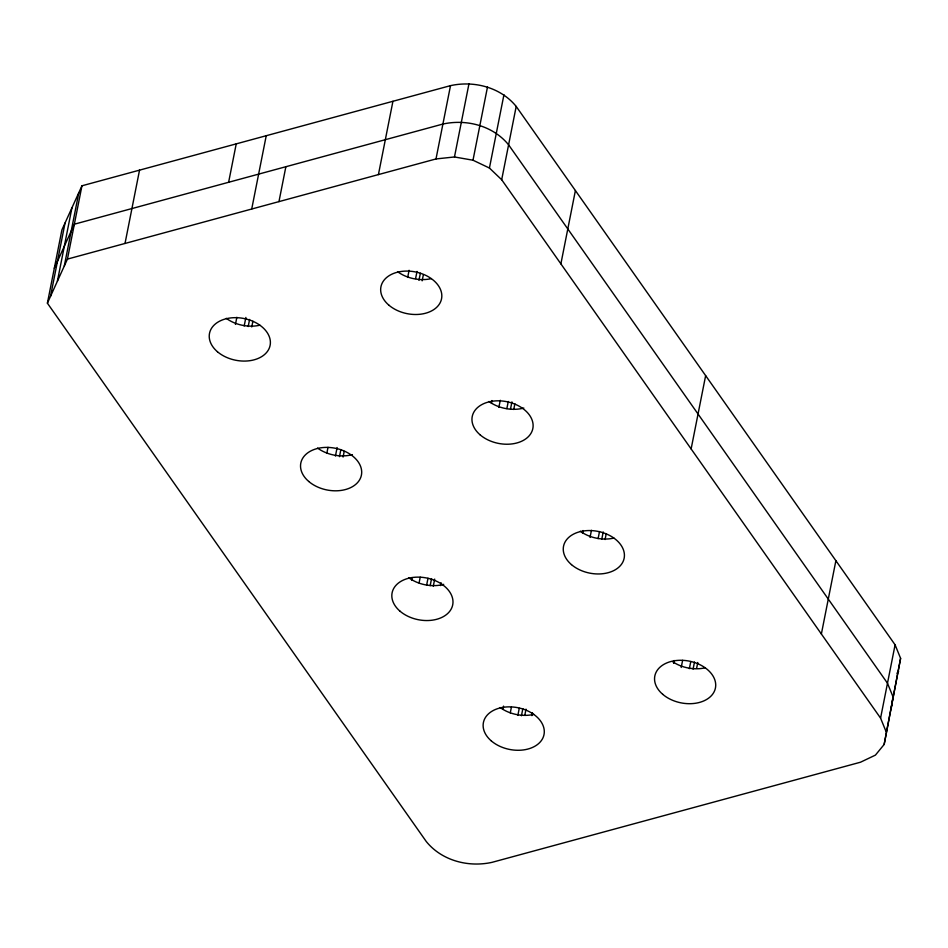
<?xml version="1.0" encoding="UTF-8"?>
<svg xmlns="http://www.w3.org/2000/svg" width="948" height="948" viewBox="0 0 948 948"><rect width="100%" height="100%" fill="white"/><g stroke="black" fill="none" stroke-linecap="round" stroke-linejoin="round"><path stroke-width="1.42" d="M884.152 744.464L900.6 658.35L895.09 644.818L516.198 106.437C500.651 87.275 474.107 80.462 450.513 85.64L81.943 185.796L61.916 229.878L47.4 303.182L426.292 841.563C441.839 860.725 468.371 867.539 491.965 862.36L860.535 762.204L875.419 755.118L884.152 744.464L900.6 658.35M891.061 709.554L892.992 696.756L887.482 683.212L508.602 144.831C493.043 125.681 466.511 118.856 442.917 124.046L74.347 224.202L54.309 268.272M50.528 296.297L65.045 222.993M57.413 281.141L71.93 207.837M64.298 265.997L78.814 192.681M47.4 303.182L67.438 259.1L81.943 185.796M125.018 243.458L139.534 170.154M228.622 182.277L236.23 143.871M251.718 209.022L266.234 135.718M235.448 324.394L236.858 317.284M244.181 325.97L245.876 317.438M248.186 326.55L249.597 319.44M251.765 326.93L252.891 321.242M278.961 201.628L285.869 166.718M378.418 174.598L392.934 101.294M326.882 453.037L328.008 447.338M335.426 456.071L337.121 447.539M339.467 456.675L340.865 449.565M343.081 457.043L344.207 451.355M407.687 277.409L409.086 270.298M67.438 259.1L435.997 158.944L450.513 85.64M415.603 278.534L417.013 271.424M418.957 280.347L420.367 273.237M422.156 280.821L423.282 275.133M435.997 158.944L454.471 156.965L468.987 83.661M886.084 731.655L880.574 718.122L501.682 179.741L489.429 168.033L472.993 160.212L487.509 86.908M489.429 168.033L503.945 94.729M411.586 580.401L412.143 577.557M419.087 582.89L420.213 577.19M501.682 179.741L516.198 106.437M426.588 585.366L427.998 578.256M430.155 585.722L431.565 578.612M433.295 586.208L434.694 579.098M440.524 585.591L441.081 582.747M491.431 403.398L491.988 400.554M498.861 407.415L500.271 400.305M506.86 408.588L508.27 401.478M510.522 409.003L511.932 401.893M513.757 409.465L514.883 403.777M560.884 263.864L575.4 190.548M502.973 708.962L503.542 706.118M510.273 712.896L511.399 707.208M517.845 715.42L519.255 708.31M521.436 715.787L522.846 708.677M524.884 714.851L526.01 709.163M531.911 715.633L532.48 712.789M582.534 533.38L583.091 530.536M590.035 537.433L591.445 530.323M598.105 538.642L599.515 531.532M601.802 539.068L603.212 531.958M605.073 539.531L606.199 533.842M691.128 448.925L705.644 375.621M673.637 663.351L674.206 660.507M681.221 667.451L682.619 660.341M689.362 668.695L690.76 661.586M693.083 669.134L694.493 662.024M696.662 668.162L697.787 662.474M821.371 633.999L835.887 560.695M880.574 718.122L895.09 644.818M896.927 673.293L898.668 671.16M454.471 156.965L472.993 160.212M259.918 325.2A30.893 21.271 11.2 0 1 226.264 318.338M613.937 538.073A30.893 21.271 11.2 0 1 580.283 531.224M705.241 667.807A30.893 21.271 11.2 0 1 672.606 661.668M352.395 454.625A30.893 21.271 11.2 0 1 317.556 448.072M443.7 584.359A30.893 21.271 11.2 0 1 408.861 577.806M533.807 714.389A30.893 21.271 11.2 0 1 500.153 707.54M431.352 278.617A30.893 21.271 11.2 0 1 397.686 271.756M523.829 408.043A30.893 21.271 11.2 0 1 488.99 401.49M491.348 740.945A30.893 21.271 11.2 0 0 542.967 737.828A30.893 21.271 11.2 0 0 506.801 706.935A30.893 21.271 11.2 0 0 491.348 740.945M388.881 305.161A30.893 21.271 11.2 0 0 440.5 302.045A30.893 21.271 11.2 0 0 404.334 271.152A30.893 21.271 11.2 0 0 388.881 305.161M480.174 434.895A30.893 21.271 11.2 0 0 531.792 431.778A30.893 21.271 11.2 0 0 495.638 400.886A30.893 21.271 11.2 0 0 480.174 434.895M217.448 351.744A30.893 21.271 11.2 0 0 269.066 348.627A30.893 21.271 11.2 0 0 232.912 317.734A30.893 21.271 11.2 0 0 217.448 351.744M308.752 481.477A30.893 21.271 11.2 0 0 360.37 478.361A30.893 21.271 11.2 0 0 324.204 447.468A30.893 21.271 11.2 0 0 308.752 481.477M571.478 564.629A30.893 21.271 11.2 0 0 623.097 561.512A30.893 21.271 11.2 0 0 586.931 530.619A30.893 21.271 11.2 0 0 571.478 564.629M662.77 694.363A30.893 21.271 11.2 0 0 714.389 691.246A30.893 21.271 11.2 0 0 678.235 660.353A30.893 21.271 11.2 0 0 662.77 694.363M400.044 611.211A30.893 21.271 11.2 0 0 451.663 608.095A30.893 21.271 11.2 0 0 415.508 577.202A30.893 21.271 11.2 0 0 400.044 611.211"/></g></svg>
